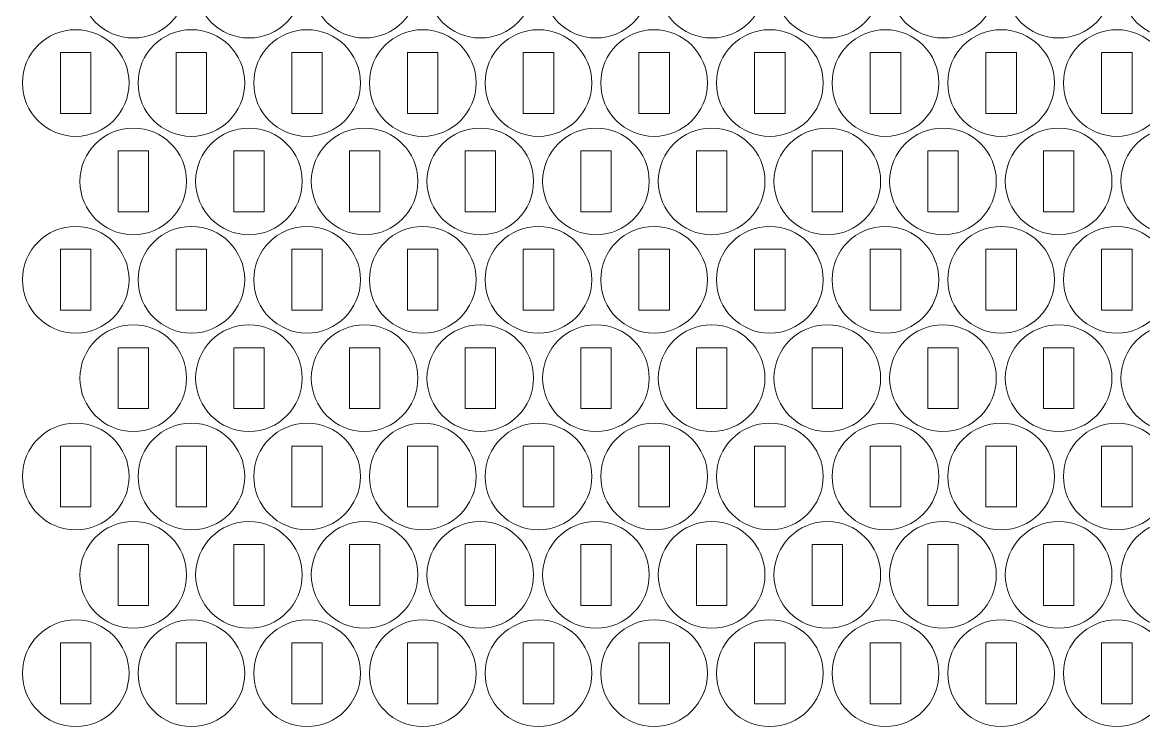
# Model space of a CAD drawing. Header units: millimetres. Extents: x -491 to 491, y -426 to 426.
# Drawn here: x -169.3 to -59, y -426 to -356.7 of the extents above; entities that cross this region are included whole.
import ezdxf

# ---------------------------------------------------------------- set-up
doc = ezdxf.new("R2010")
doc.units = ezdxf.units.MM
doc.header["$MEASUREMENT"] = 0
doc.layers.add('Camada 1', color=7, linetype='Continuous')

msp = doc.modelspace()

# ---------------------------------------------------------------- linework, layer by layer
at = {"layer": 'Camada 1', "lineweight": 20}
for points in [[(-158.4191, -358.2151), (-155.5196, -358.2151), (-153.1691, -355.8646), (-153.1691, -352.9651), (-153.1691, -352.9651), (-153.1691, -350.0656), (-155.5196, -347.7151), (-158.4191, -347.7151), (-158.4191, -347.7151), (-161.3186, -347.7151), (-163.6691, -350.0656), (-163.6691, -352.9651), (-163.6691, -352.9651), (-163.6691, -355.8646), (-161.3186, -358.2151), (-158.4191, -358.2151)], [(-147.0309, -358.2151), (-144.1314, -358.2151), (-141.7809, -355.8646), (-141.7809, -352.9651), (-141.7809, -352.9651), (-141.7809, -350.0656), (-144.1314, -347.7151), (-147.0309, -347.7151), (-147.0309, -347.7151), (-149.9304, -347.7151), (-152.2809, -350.0656), (-152.2809, -352.9651), (-152.2809, -352.9651), (-152.2809, -355.8646), (-149.9304, -358.2151), (-147.0309, -358.2151)], [(-135.6427, -358.2151), (-132.7432, -358.2151), (-130.3927, -355.8646), (-130.3927, -352.9651), (-130.3927, -352.9651), (-130.3927, -350.0656), (-132.7432, -347.7151), (-135.6427, -347.7151), (-135.6427, -347.7151), (-138.5422, -347.7151), (-140.8927, -350.0656), (-140.8927, -352.9651), (-140.8927, -352.9651), (-140.8927, -355.8646), (-138.5422, -358.2151), (-135.6427, -358.2151)], [(-124.2545, -358.2151), (-121.355, -358.2151), (-119.0045, -355.8646), (-119.0045, -352.9651), (-119.0045, -352.9651), (-119.0045, -350.0656), (-121.355, -347.7151), (-124.2545, -347.7151), (-124.2545, -347.7151), (-127.154, -347.7151), (-129.5045, -350.0656), (-129.5045, -352.9651), (-129.5045, -352.9651), (-129.5045, -355.8646), (-127.154, -358.2151), (-124.2545, -358.2151)], [(-112.8663, -358.2151), (-109.9668, -358.2151), (-107.6163, -355.8646), (-107.6163, -352.9651), (-107.6163, -352.9651), (-107.6163, -350.0656), (-109.9668, -347.7151), (-112.8663, -347.7151), (-112.8663, -347.7151), (-115.7658, -347.7151), (-118.1163, -350.0656), (-118.1163, -352.9651), (-118.1163, -352.9651), (-118.1163, -355.8646), (-115.7658, -358.2151), (-112.8663, -358.2151)], [(-101.4781, -358.2151), (-98.5786, -358.2151), (-96.2281, -355.8646), (-96.2281, -352.9651), (-96.2281, -352.9651), (-96.2281, -350.0656), (-98.5786, -347.7151), (-101.4781, -347.7151), (-101.4781, -347.7151), (-104.3776, -347.7151), (-106.7281, -350.0656), (-106.7281, -352.9651), (-106.7281, -352.9651), (-106.7281, -355.8646), (-104.3776, -358.2151), (-101.4781, -358.2151)], [(-90.0899, -358.2151), (-87.1904, -358.2151), (-84.8399, -355.8646), (-84.8399, -352.9651), (-84.8399, -352.9651), (-84.8399, -350.0656), (-87.1904, -347.7151), (-90.0899, -347.7151), (-90.0899, -347.7151), (-92.9894, -347.7151), (-95.3399, -350.0656), (-95.3399, -352.9651), (-95.3399, -352.9651), (-95.3399, -355.8646), (-92.9894, -358.2151), (-90.0899, -358.2151)], [(-78.7017, -358.2151), (-75.8022, -358.2151), (-73.4517, -355.8646), (-73.4517, -352.9651), (-73.4517, -352.9651), (-73.4517, -350.0656), (-75.8022, -347.7151), (-78.7017, -347.7151), (-78.7017, -347.7151), (-81.6012, -347.7151), (-83.9517, -350.0656), (-83.9517, -352.9651), (-83.9517, -352.9651), (-83.9517, -355.8646), (-81.6012, -358.2151), (-78.7017, -358.2151)], [(-67.3135, -358.2151), (-64.414, -358.2151), (-62.0635, -355.8646), (-62.0635, -352.9651), (-62.0635, -352.9651), (-62.0635, -350.0656), (-64.414, -347.7151), (-67.3135, -347.7151), (-67.3135, -347.7151), (-70.213, -347.7151), (-72.5635, -350.0656), (-72.5635, -352.9651), (-72.5635, -352.9651), (-72.5635, -355.8646), (-70.213, -358.2151), (-67.3135, -358.2151)], [(-55.9253, -358.2151), (-53.0258, -358.2151), (-50.6753, -355.8646), (-50.6753, -352.9651), (-50.6753, -352.9651), (-50.6753, -350.0656), (-53.0258, -347.7151), (-55.9253, -347.7151), (-55.9253, -347.7151), (-58.8248, -347.7151), (-61.1753, -350.0656), (-61.1753, -352.9651), (-61.1753, -352.9651), (-61.1753, -355.8646), (-58.8248, -358.2151), (-55.9253, -358.2151)], [(-164.0812, -367.8988), (-161.1817, -367.8988), (-158.8312, -365.5483), (-158.8312, -362.6488), (-158.8312, -362.6488), (-158.8312, -359.7493), (-161.1817, -357.3988), (-164.0812, -357.3988), (-164.0812, -357.3988), (-166.9807, -357.3988), (-169.3312, -359.7493), (-169.3312, -362.6488), (-169.3312, -362.6488), (-169.3312, -365.5483), (-166.9807, -367.8988), (-164.0812, -367.8988)], [(-152.693, -367.8988), (-149.7935, -367.8988), (-147.443, -365.5483), (-147.443, -362.6488), (-147.443, -362.6488), (-147.443, -359.7493), (-149.7935, -357.3988), (-152.693, -357.3988), (-152.693, -357.3988), (-155.5925, -357.3988), (-157.943, -359.7493), (-157.943, -362.6488), (-157.943, -362.6488), (-157.943, -365.5483), (-155.5925, -367.8988), (-152.693, -367.8988)], [(-141.3048, -367.8988), (-138.4053, -367.8988), (-136.0548, -365.5483), (-136.0548, -362.6488), (-136.0548, -362.6488), (-136.0548, -359.7493), (-138.4053, -357.3988), (-141.3048, -357.3988), (-141.3048, -357.3988), (-144.2043, -357.3988), (-146.5548, -359.7493), (-146.5548, -362.6488), (-146.5548, -362.6488), (-146.5548, -365.5483), (-144.2043, -367.8988), (-141.3048, -367.8988)], [(-129.9166, -367.8988), (-127.0171, -367.8988), (-124.6666, -365.5483), (-124.6666, -362.6488), (-124.6666, -362.6488), (-124.6666, -359.7493), (-127.0171, -357.3988), (-129.9166, -357.3988), (-129.9166, -357.3988), (-132.8161, -357.3988), (-135.1666, -359.7493), (-135.1666, -362.6488), (-135.1666, -362.6488), (-135.1666, -365.5483), (-132.8161, -367.8988), (-129.9166, -367.8988)], [(-118.5284, -367.8988), (-115.6289, -367.8988), (-113.2784, -365.5483), (-113.2784, -362.6488), (-113.2784, -362.6488), (-113.2784, -359.7493), (-115.6289, -357.3988), (-118.5284, -357.3988), (-118.5284, -357.3988), (-121.4279, -357.3988), (-123.7784, -359.7493), (-123.7784, -362.6488), (-123.7784, -362.6488), (-123.7784, -365.5483), (-121.4279, -367.8988), (-118.5284, -367.8988)], [(-107.1402, -367.8988), (-104.2407, -367.8988), (-101.8902, -365.5483), (-101.8902, -362.6488), (-101.8902, -362.6488), (-101.8902, -359.7493), (-104.2407, -357.3988), (-107.1402, -357.3988), (-107.1402, -357.3988), (-110.0397, -357.3988), (-112.3902, -359.7493), (-112.3902, -362.6488), (-112.3902, -362.6488), (-112.3902, -365.5483), (-110.0397, -367.8988), (-107.1402, -367.8988)], [(-95.752, -367.8988), (-92.8525, -367.8988), (-90.502, -365.5483), (-90.502, -362.6488), (-90.502, -362.6488), (-90.502, -359.7493), (-92.8525, -357.3988), (-95.752, -357.3988), (-95.752, -357.3988), (-98.6515, -357.3988), (-101.002, -359.7493), (-101.002, -362.6488), (-101.002, -362.6488), (-101.002, -365.5483), (-98.6515, -367.8988), (-95.752, -367.8988)], [(-84.3638, -367.8988), (-81.4643, -367.8988), (-79.1138, -365.5483), (-79.1138, -362.6488), (-79.1138, -362.6488), (-79.1138, -359.7493), (-81.4643, -357.3988), (-84.3638, -357.3988), (-84.3638, -357.3988), (-87.2633, -357.3988), (-89.6138, -359.7493), (-89.6138, -362.6488), (-89.6138, -362.6488), (-89.6138, -365.5483), (-87.2633, -367.8988), (-84.3638, -367.8988)], [(-72.9756, -367.8988), (-70.0761, -367.8988), (-67.7256, -365.5483), (-67.7256, -362.6488), (-67.7256, -362.6488), (-67.7256, -359.7493), (-70.0761, -357.3988), (-72.9756, -357.3988), (-72.9756, -357.3988), (-75.8751, -357.3988), (-78.2256, -359.7493), (-78.2256, -362.6488), (-78.2256, -362.6488), (-78.2256, -365.5483), (-75.8751, -367.8988), (-72.9756, -367.8988)], [(-61.5874, -367.8988), (-58.6879, -367.8988), (-56.3374, -365.5483), (-56.3374, -362.6488), (-56.3374, -362.6488), (-56.3374, -359.7493), (-58.6879, -357.3988), (-61.5874, -357.3988), (-61.5874, -357.3988), (-64.4869, -357.3988), (-66.8374, -359.7493), (-66.8374, -362.6488), (-66.8374, -362.6488), (-66.8374, -365.5483), (-64.4869, -367.8988), (-61.5874, -367.8988)], [(-165.5812, -365.6488), (-165.5812, -365.6488), (-162.5812, -365.6488), (-162.5812, -365.6488), (-162.5812, -365.6488), (-162.5812, -365.6488), (-162.5812, -359.6488), (-162.5812, -359.6488), (-162.5812, -359.6488), (-162.5812, -359.6488), (-165.5812, -359.6488), (-165.5812, -359.6488), (-165.5812, -359.6488), (-165.5812, -359.6488), (-165.5812, -365.6488), (-165.5812, -365.6488)], [(-154.193, -365.6488), (-154.193, -365.6488), (-151.193, -365.6488), (-151.193, -365.6488), (-151.193, -365.6488), (-151.193, -365.6488), (-151.193, -359.6488), (-151.193, -359.6488), (-151.193, -359.6488), (-151.193, -359.6488), (-154.193, -359.6488), (-154.193, -359.6488), (-154.193, -359.6488), (-154.193, -359.6488), (-154.193, -365.6488), (-154.193, -365.6488)], [(-142.8048, -365.6488), (-142.8048, -365.6488), (-139.8048, -365.6488), (-139.8048, -365.6488), (-139.8048, -365.6488), (-139.8048, -365.6488), (-139.8048, -359.6488), (-139.8048, -359.6488), (-139.8048, -359.6488), (-139.8048, -359.6488), (-142.8048, -359.6488), (-142.8048, -359.6488), (-142.8048, -359.6488), (-142.8048, -359.6488), (-142.8048, -365.6488), (-142.8048, -365.6488)], [(-131.4166, -365.6488), (-131.4166, -365.6488), (-128.4166, -365.6488), (-128.4166, -365.6488), (-128.4166, -365.6488), (-128.4166, -365.6488), (-128.4166, -359.6488), (-128.4166, -359.6488), (-128.4166, -359.6488), (-128.4166, -359.6488), (-131.4166, -359.6488), (-131.4166, -359.6488), (-131.4166, -359.6488), (-131.4166, -359.6488), (-131.4166, -365.6488), (-131.4166, -365.6488)], [(-120.0284, -365.6488), (-120.0284, -365.6488), (-117.0284, -365.6488), (-117.0284, -365.6488), (-117.0284, -365.6488), (-117.0284, -365.6488), (-117.0284, -359.6488), (-117.0284, -359.6488), (-117.0284, -359.6488), (-117.0284, -359.6488), (-120.0284, -359.6488), (-120.0284, -359.6488), (-120.0284, -359.6488), (-120.0284, -359.6488), (-120.0284, -365.6488), (-120.0284, -365.6488)], [(-108.6402, -365.6488), (-108.6402, -365.6488), (-105.6402, -365.6488), (-105.6402, -365.6488), (-105.6402, -365.6488), (-105.6402, -365.6488), (-105.6402, -359.6488), (-105.6402, -359.6488), (-105.6402, -359.6488), (-105.6402, -359.6488), (-108.6402, -359.6488), (-108.6402, -359.6488), (-108.6402, -359.6488), (-108.6402, -359.6488), (-108.6402, -365.6488), (-108.6402, -365.6488)], [(-97.252, -365.6488), (-97.252, -365.6488), (-94.252, -365.6488), (-94.252, -365.6488), (-94.252, -365.6488), (-94.252, -365.6488), (-94.252, -359.6488), (-94.252, -359.6488), (-94.252, -359.6488), (-94.252, -359.6488), (-97.252, -359.6488), (-97.252, -359.6488), (-97.252, -359.6488), (-97.252, -359.6488), (-97.252, -365.6488), (-97.252, -365.6488)], [(-85.8638, -365.6488), (-85.8638, -365.6488), (-82.8638, -365.6488), (-82.8638, -365.6488), (-82.8638, -365.6488), (-82.8638, -365.6488), (-82.8638, -359.6488), (-82.8638, -359.6488), (-82.8638, -359.6488), (-82.8638, -359.6488), (-85.8638, -359.6488), (-85.8638, -359.6488), (-85.8638, -359.6488), (-85.8638, -359.6488), (-85.8638, -365.6488), (-85.8638, -365.6488)], [(-74.4756, -365.6488), (-74.4756, -365.6488), (-71.4756, -365.6488), (-71.4756, -365.6488), (-71.4756, -365.6488), (-71.4756, -365.6488), (-71.4756, -359.6488), (-71.4756, -359.6488), (-71.4756, -359.6488), (-71.4756, -359.6488), (-74.4756, -359.6488), (-74.4756, -359.6488), (-74.4756, -359.6488), (-74.4756, -359.6488), (-74.4756, -365.6488), (-74.4756, -365.6488)], [(-63.0874, -365.6488), (-63.0874, -365.6488), (-60.0874, -365.6488), (-60.0874, -365.6488), (-60.0874, -365.6488), (-60.0874, -365.6488), (-60.0874, -359.6488), (-60.0874, -359.6488), (-60.0874, -359.6488), (-60.0874, -359.6488), (-63.0874, -359.6488), (-63.0874, -359.6488), (-63.0874, -359.6488), (-63.0874, -359.6488), (-63.0874, -365.6488), (-63.0874, -365.6488)], [(-158.4191, -377.5826), (-155.5196, -377.5826), (-153.1691, -375.2321), (-153.1691, -372.3326), (-153.1691, -372.3326), (-153.1691, -369.4331), (-155.5196, -367.0826), (-158.4191, -367.0826), (-158.4191, -367.0826), (-161.3186, -367.0826), (-163.6691, -369.4331), (-163.6691, -372.3326), (-163.6691, -372.3326), (-163.6691, -375.2321), (-161.3186, -377.5826), (-158.4191, -377.5826)], [(-147.0309, -377.5826), (-144.1314, -377.5826), (-141.7809, -375.2321), (-141.7809, -372.3326), (-141.7809, -372.3326), (-141.7809, -369.4331), (-144.1314, -367.0826), (-147.0309, -367.0826), (-147.0309, -367.0826), (-149.9304, -367.0826), (-152.2809, -369.4331), (-152.2809, -372.3326), (-152.2809, -372.3326), (-152.2809, -375.2321), (-149.9304, -377.5826), (-147.0309, -377.5826)], [(-135.6427, -377.5826), (-132.7432, -377.5826), (-130.3927, -375.2321), (-130.3927, -372.3326), (-130.3927, -372.3326), (-130.3927, -369.4331), (-132.7432, -367.0826), (-135.6427, -367.0826), (-135.6427, -367.0826), (-138.5422, -367.0826), (-140.8927, -369.4331), (-140.8927, -372.3326), (-140.8927, -372.3326), (-140.8927, -375.2321), (-138.5422, -377.5826), (-135.6427, -377.5826)], [(-124.2545, -377.5826), (-121.355, -377.5826), (-119.0045, -375.2321), (-119.0045, -372.3326), (-119.0045, -372.3326), (-119.0045, -369.4331), (-121.355, -367.0826), (-124.2545, -367.0826), (-124.2545, -367.0826), (-127.154, -367.0826), (-129.5045, -369.4331), (-129.5045, -372.3326), (-129.5045, -372.3326), (-129.5045, -375.2321), (-127.154, -377.5826), (-124.2545, -377.5826)], [(-112.8663, -377.5826), (-109.9668, -377.5826), (-107.6163, -375.2321), (-107.6163, -372.3326), (-107.6163, -372.3326), (-107.6163, -369.4331), (-109.9668, -367.0826), (-112.8663, -367.0826), (-112.8663, -367.0826), (-115.7658, -367.0826), (-118.1163, -369.4331), (-118.1163, -372.3326), (-118.1163, -372.3326), (-118.1163, -375.2321), (-115.7658, -377.5826), (-112.8663, -377.5826)], [(-101.4781, -377.5826), (-98.5786, -377.5826), (-96.2281, -375.2321), (-96.2281, -372.3326), (-96.2281, -372.3326), (-96.2281, -369.4331), (-98.5786, -367.0826), (-101.4781, -367.0826), (-101.4781, -367.0826), (-104.3776, -367.0826), (-106.7281, -369.4331), (-106.7281, -372.3326), (-106.7281, -372.3326), (-106.7281, -375.2321), (-104.3776, -377.5826), (-101.4781, -377.5826)], [(-90.0899, -377.5826), (-87.1904, -377.5826), (-84.8399, -375.2321), (-84.8399, -372.3326), (-84.8399, -372.3326), (-84.8399, -369.4331), (-87.1904, -367.0826), (-90.0899, -367.0826), (-90.0899, -367.0826), (-92.9894, -367.0826), (-95.3399, -369.4331), (-95.3399, -372.3326), (-95.3399, -372.3326), (-95.3399, -375.2321), (-92.9894, -377.5826), (-90.0899, -377.5826)], [(-78.7017, -377.5826), (-75.8022, -377.5826), (-73.4517, -375.2321), (-73.4517, -372.3326), (-73.4517, -372.3326), (-73.4517, -369.4331), (-75.8022, -367.0826), (-78.7017, -367.0826), (-78.7017, -367.0826), (-81.6012, -367.0826), (-83.9517, -369.4331), (-83.9517, -372.3326), (-83.9517, -372.3326), (-83.9517, -375.2321), (-81.6012, -377.5826), (-78.7017, -377.5826)], [(-67.3135, -377.5826), (-64.414, -377.5826), (-62.0635, -375.2321), (-62.0635, -372.3326), (-62.0635, -372.3326), (-62.0635, -369.4331), (-64.414, -367.0826), (-67.3135, -367.0826), (-67.3135, -367.0826), (-70.213, -367.0826), (-72.5635, -369.4331), (-72.5635, -372.3326), (-72.5635, -372.3326), (-72.5635, -375.2321), (-70.213, -377.5826), (-67.3135, -377.5826)], [(-55.9253, -377.5826), (-53.0258, -377.5826), (-50.6753, -375.2321), (-50.6753, -372.3326), (-50.6753, -372.3326), (-50.6753, -369.4331), (-53.0258, -367.0826), (-55.9253, -367.0826), (-55.9253, -367.0826), (-58.8248, -367.0826), (-61.1753, -369.4331), (-61.1753, -372.3326), (-61.1753, -372.3326), (-61.1753, -375.2321), (-58.8248, -377.5826), (-55.9253, -377.5826)], [(-159.9191, -375.3326), (-159.9191, -375.3326), (-156.9191, -375.3326), (-156.9191, -375.3326), (-156.9191, -375.3326), (-156.9191, -375.3326), (-156.9191, -369.3326), (-156.9191, -369.3326), (-156.9191, -369.3326), (-156.9191, -369.3326), (-159.9191, -369.3326), (-159.9191, -369.3326), (-159.9191, -369.3326), (-159.9191, -369.3326), (-159.9191, -375.3326), (-159.9191, -375.3326)], [(-148.5309, -375.3326), (-148.5309, -375.3326), (-145.5309, -375.3326), (-145.5309, -375.3326), (-145.5309, -375.3326), (-145.5309, -375.3326), (-145.5309, -369.3326), (-145.5309, -369.3326), (-145.5309, -369.3326), (-145.5309, -369.3326), (-148.5309, -369.3326), (-148.5309, -369.3326), (-148.5309, -369.3326), (-148.5309, -369.3326), (-148.5309, -375.3326), (-148.5309, -375.3326)], [(-137.1427, -375.3326), (-137.1427, -375.3326), (-134.1427, -375.3326), (-134.1427, -375.3326), (-134.1427, -375.3326), (-134.1427, -375.3326), (-134.1427, -369.3326), (-134.1427, -369.3326), (-134.1427, -369.3326), (-134.1427, -369.3326), (-137.1427, -369.3326), (-137.1427, -369.3326), (-137.1427, -369.3326), (-137.1427, -369.3326), (-137.1427, -375.3326), (-137.1427, -375.3326)], [(-125.7545, -375.3326), (-125.7545, -375.3326), (-122.7545, -375.3326), (-122.7545, -375.3326), (-122.7545, -375.3326), (-122.7545, -375.3326), (-122.7545, -369.3326), (-122.7545, -369.3326), (-122.7545, -369.3326), (-122.7545, -369.3326), (-125.7545, -369.3326), (-125.7545, -369.3326), (-125.7545, -369.3326), (-125.7545, -369.3326), (-125.7545, -375.3326), (-125.7545, -375.3326)], [(-114.3663, -375.3326), (-114.3663, -375.3326), (-111.3663, -375.3326), (-111.3663, -375.3326), (-111.3663, -375.3326), (-111.3663, -375.3326), (-111.3663, -369.3326), (-111.3663, -369.3326), (-111.3663, -369.3326), (-111.3663, -369.3326), (-114.3663, -369.3326), (-114.3663, -369.3326), (-114.3663, -369.3326), (-114.3663, -369.3326), (-114.3663, -375.3326), (-114.3663, -375.3326)], [(-102.9781, -375.3326), (-102.9781, -375.3326), (-99.9781, -375.3326), (-99.9781, -375.3326), (-99.9781, -375.3326), (-99.9781, -375.3326), (-99.9781, -369.3326), (-99.9781, -369.3326), (-99.9781, -369.3326), (-99.9781, -369.3326), (-102.9781, -369.3326), (-102.9781, -369.3326), (-102.9781, -369.3326), (-102.9781, -369.3326), (-102.9781, -375.3326), (-102.9781, -375.3326)], [(-91.5899, -375.3326), (-91.5899, -375.3326), (-88.5899, -375.3326), (-88.5899, -375.3326), (-88.5899, -375.3326), (-88.5899, -375.3326), (-88.5899, -369.3326), (-88.5899, -369.3326), (-88.5899, -369.3326), (-88.5899, -369.3326), (-91.5899, -369.3326), (-91.5899, -369.3326), (-91.5899, -369.3326), (-91.5899, -369.3326), (-91.5899, -375.3326), (-91.5899, -375.3326)], [(-80.2017, -375.3326), (-80.2017, -375.3326), (-77.2017, -375.3326), (-77.2017, -375.3326), (-77.2017, -375.3326), (-77.2017, -375.3326), (-77.2017, -369.3326), (-77.2017, -369.3326), (-77.2017, -369.3326), (-77.2017, -369.3326), (-80.2017, -369.3326), (-80.2017, -369.3326), (-80.2017, -369.3326), (-80.2017, -369.3326), (-80.2017, -375.3326), (-80.2017, -375.3326)], [(-68.8135, -375.3326), (-68.8135, -375.3326), (-65.8135, -375.3326), (-65.8135, -375.3326), (-65.8135, -375.3326), (-65.8135, -375.3326), (-65.8135, -369.3326), (-65.8135, -369.3326), (-65.8135, -369.3326), (-65.8135, -369.3326), (-68.8135, -369.3326), (-68.8135, -369.3326), (-68.8135, -369.3326), (-68.8135, -369.3326), (-68.8135, -375.3326), (-68.8135, -375.3326)], [(-164.0812, -387.2663), (-161.1817, -387.2663), (-158.8312, -384.9158), (-158.8312, -382.0163), (-158.8312, -382.0163), (-158.8312, -379.1168), (-161.1817, -376.7663), (-164.0812, -376.7663), (-164.0812, -376.7663), (-166.9807, -376.7663), (-169.3312, -379.1168), (-169.3312, -382.0163), (-169.3312, -382.0163), (-169.3312, -384.9158), (-166.9807, -387.2663), (-164.0812, -387.2663)], [(-152.693, -387.2663), (-149.7935, -387.2663), (-147.443, -384.9158), (-147.443, -382.0163), (-147.443, -382.0163), (-147.443, -379.1168), (-149.7935, -376.7663), (-152.693, -376.7663), (-152.693, -376.7663), (-155.5925, -376.7663), (-157.943, -379.1168), (-157.943, -382.0163), (-157.943, -382.0163), (-157.943, -384.9158), (-155.5925, -387.2663), (-152.693, -387.2663)], [(-141.3048, -387.2663), (-138.4053, -387.2663), (-136.0548, -384.9158), (-136.0548, -382.0163), (-136.0548, -382.0163), (-136.0548, -379.1168), (-138.4053, -376.7663), (-141.3048, -376.7663), (-141.3048, -376.7663), (-144.2043, -376.7663), (-146.5548, -379.1168), (-146.5548, -382.0163), (-146.5548, -382.0163), (-146.5548, -384.9158), (-144.2043, -387.2663), (-141.3048, -387.2663)], [(-129.9166, -387.2663), (-127.0171, -387.2663), (-124.6666, -384.9158), (-124.6666, -382.0163), (-124.6666, -382.0163), (-124.6666, -379.1168), (-127.0171, -376.7663), (-129.9166, -376.7663), (-129.9166, -376.7663), (-132.8161, -376.7663), (-135.1666, -379.1168), (-135.1666, -382.0163), (-135.1666, -382.0163), (-135.1666, -384.9158), (-132.8161, -387.2663), (-129.9166, -387.2663)], [(-118.5284, -387.2663), (-115.6289, -387.2663), (-113.2784, -384.9158), (-113.2784, -382.0163), (-113.2784, -382.0163), (-113.2784, -379.1168), (-115.6289, -376.7663), (-118.5284, -376.7663), (-118.5284, -376.7663), (-121.4279, -376.7663), (-123.7784, -379.1168), (-123.7784, -382.0163), (-123.7784, -382.0163), (-123.7784, -384.9158), (-121.4279, -387.2663), (-118.5284, -387.2663)], [(-107.1402, -387.2663), (-104.2407, -387.2663), (-101.8902, -384.9158), (-101.8902, -382.0163), (-101.8902, -382.0163), (-101.8902, -379.1168), (-104.2407, -376.7663), (-107.1402, -376.7663), (-107.1402, -376.7663), (-110.0397, -376.7663), (-112.3902, -379.1168), (-112.3902, -382.0163), (-112.3902, -382.0163), (-112.3902, -384.9158), (-110.0397, -387.2663), (-107.1402, -387.2663)], [(-95.752, -387.2663), (-92.8525, -387.2663), (-90.502, -384.9158), (-90.502, -382.0163), (-90.502, -382.0163), (-90.502, -379.1168), (-92.8525, -376.7663), (-95.752, -376.7663), (-95.752, -376.7663), (-98.6515, -376.7663), (-101.002, -379.1168), (-101.002, -382.0163), (-101.002, -382.0163), (-101.002, -384.9158), (-98.6515, -387.2663), (-95.752, -387.2663)], [(-84.3638, -387.2663), (-81.4643, -387.2663), (-79.1138, -384.9158), (-79.1138, -382.0163), (-79.1138, -382.0163), (-79.1138, -379.1168), (-81.4643, -376.7663), (-84.3638, -376.7663), (-84.3638, -376.7663), (-87.2633, -376.7663), (-89.6138, -379.1168), (-89.6138, -382.0163), (-89.6138, -382.0163), (-89.6138, -384.9158), (-87.2633, -387.2663), (-84.3638, -387.2663)], [(-72.9756, -387.2663), (-70.0761, -387.2663), (-67.7256, -384.9158), (-67.7256, -382.0163), (-67.7256, -382.0163), (-67.7256, -379.1168), (-70.0761, -376.7663), (-72.9756, -376.7663), (-72.9756, -376.7663), (-75.8751, -376.7663), (-78.2256, -379.1168), (-78.2256, -382.0163), (-78.2256, -382.0163), (-78.2256, -384.9158), (-75.8751, -387.2663), (-72.9756, -387.2663)], [(-61.5874, -387.2663), (-58.6879, -387.2663), (-56.3374, -384.9158), (-56.3374, -382.0163), (-56.3374, -382.0163), (-56.3374, -379.1168), (-58.6879, -376.7663), (-61.5874, -376.7663), (-61.5874, -376.7663), (-64.4869, -376.7663), (-66.8374, -379.1168), (-66.8374, -382.0163), (-66.8374, -382.0163), (-66.8374, -384.9158), (-64.4869, -387.2663), (-61.5874, -387.2663)], [(-165.5812, -385.0163), (-165.5812, -385.0163), (-162.5812, -385.0163), (-162.5812, -385.0163), (-162.5812, -385.0163), (-162.5812, -385.0163), (-162.5812, -379.0163), (-162.5812, -379.0163), (-162.5812, -379.0163), (-162.5812, -379.0163), (-165.5812, -379.0163), (-165.5812, -379.0163), (-165.5812, -379.0163), (-165.5812, -379.0163), (-165.5812, -385.0163), (-165.5812, -385.0163)], [(-154.193, -385.0163), (-154.193, -385.0163), (-151.193, -385.0163), (-151.193, -385.0163), (-151.193, -385.0163), (-151.193, -385.0163), (-151.193, -379.0163), (-151.193, -379.0163), (-151.193, -379.0163), (-151.193, -379.0163), (-154.193, -379.0163), (-154.193, -379.0163), (-154.193, -379.0163), (-154.193, -379.0163), (-154.193, -385.0163), (-154.193, -385.0163)], [(-142.8048, -385.0163), (-142.8048, -385.0163), (-139.8048, -385.0163), (-139.8048, -385.0163), (-139.8048, -385.0163), (-139.8048, -385.0163), (-139.8048, -379.0163), (-139.8048, -379.0163), (-139.8048, -379.0163), (-139.8048, -379.0163), (-142.8048, -379.0163), (-142.8048, -379.0163), (-142.8048, -379.0163), (-142.8048, -379.0163), (-142.8048, -385.0163), (-142.8048, -385.0163)], [(-131.4166, -385.0163), (-131.4166, -385.0163), (-128.4166, -385.0163), (-128.4166, -385.0163), (-128.4166, -385.0163), (-128.4166, -385.0163), (-128.4166, -379.0163), (-128.4166, -379.0163), (-128.4166, -379.0163), (-128.4166, -379.0163), (-131.4166, -379.0163), (-131.4166, -379.0163), (-131.4166, -379.0163), (-131.4166, -379.0163), (-131.4166, -385.0163), (-131.4166, -385.0163)], [(-120.0284, -385.0163), (-120.0284, -385.0163), (-117.0284, -385.0163), (-117.0284, -385.0163), (-117.0284, -385.0163), (-117.0284, -385.0163), (-117.0284, -379.0163), (-117.0284, -379.0163), (-117.0284, -379.0163), (-117.0284, -379.0163), (-120.0284, -379.0163), (-120.0284, -379.0163), (-120.0284, -379.0163), (-120.0284, -379.0163), (-120.0284, -385.0163), (-120.0284, -385.0163)], [(-108.6402, -385.0163), (-108.6402, -385.0163), (-105.6402, -385.0163), (-105.6402, -385.0163), (-105.6402, -385.0163), (-105.6402, -385.0163), (-105.6402, -379.0163), (-105.6402, -379.0163), (-105.6402, -379.0163), (-105.6402, -379.0163), (-108.6402, -379.0163), (-108.6402, -379.0163), (-108.6402, -379.0163), (-108.6402, -379.0163), (-108.6402, -385.0163), (-108.6402, -385.0163)], [(-97.252, -385.0163), (-97.252, -385.0163), (-94.252, -385.0163), (-94.252, -385.0163), (-94.252, -385.0163), (-94.252, -385.0163), (-94.252, -379.0163), (-94.252, -379.0163), (-94.252, -379.0163), (-94.252, -379.0163), (-97.252, -379.0163), (-97.252, -379.0163), (-97.252, -379.0163), (-97.252, -379.0163), (-97.252, -385.0163), (-97.252, -385.0163)], [(-85.8638, -385.0163), (-85.8638, -385.0163), (-82.8638, -385.0163), (-82.8638, -385.0163), (-82.8638, -385.0163), (-82.8638, -385.0163), (-82.8638, -379.0163), (-82.8638, -379.0163), (-82.8638, -379.0163), (-82.8638, -379.0163), (-85.8638, -379.0163), (-85.8638, -379.0163), (-85.8638, -379.0163), (-85.8638, -379.0163), (-85.8638, -385.0163), (-85.8638, -385.0163)], [(-74.4756, -385.0163), (-74.4756, -385.0163), (-71.4756, -385.0163), (-71.4756, -385.0163), (-71.4756, -385.0163), (-71.4756, -385.0163), (-71.4756, -379.0163), (-71.4756, -379.0163), (-71.4756, -379.0163), (-71.4756, -379.0163), (-74.4756, -379.0163), (-74.4756, -379.0163), (-74.4756, -379.0163), (-74.4756, -379.0163), (-74.4756, -385.0163), (-74.4756, -385.0163)], [(-63.0874, -385.0163), (-63.0874, -385.0163), (-60.0874, -385.0163), (-60.0874, -385.0163), (-60.0874, -385.0163), (-60.0874, -385.0163), (-60.0874, -379.0163), (-60.0874, -379.0163), (-60.0874, -379.0163), (-60.0874, -379.0163), (-63.0874, -379.0163), (-63.0874, -379.0163), (-63.0874, -379.0163), (-63.0874, -379.0163), (-63.0874, -385.0163), (-63.0874, -385.0163)], [(-158.4191, -396.9501), (-155.5196, -396.9501), (-153.1691, -394.5996), (-153.1691, -391.7001), (-153.1691, -391.7001), (-153.1691, -388.8006), (-155.5196, -386.4501), (-158.4191, -386.4501), (-158.4191, -386.4501), (-161.3186, -386.4501), (-163.6691, -388.8006), (-163.6691, -391.7001), (-163.6691, -391.7001), (-163.6691, -394.5996), (-161.3186, -396.9501), (-158.4191, -396.9501)], [(-147.0309, -396.9501), (-144.1314, -396.9501), (-141.7809, -394.5996), (-141.7809, -391.7001), (-141.7809, -391.7001), (-141.7809, -388.8006), (-144.1314, -386.4501), (-147.0309, -386.4501), (-147.0309, -386.4501), (-149.9304, -386.4501), (-152.2809, -388.8006), (-152.2809, -391.7001), (-152.2809, -391.7001), (-152.2809, -394.5996), (-149.9304, -396.9501), (-147.0309, -396.9501)], [(-135.6427, -396.9501), (-132.7432, -396.9501), (-130.3927, -394.5996), (-130.3927, -391.7001), (-130.3927, -391.7001), (-130.3927, -388.8006), (-132.7432, -386.4501), (-135.6427, -386.4501), (-135.6427, -386.4501), (-138.5422, -386.4501), (-140.8927, -388.8006), (-140.8927, -391.7001), (-140.8927, -391.7001), (-140.8927, -394.5996), (-138.5422, -396.9501), (-135.6427, -396.9501)], [(-124.2545, -396.9501), (-121.355, -396.9501), (-119.0045, -394.5996), (-119.0045, -391.7001), (-119.0045, -391.7001), (-119.0045, -388.8006), (-121.355, -386.4501), (-124.2545, -386.4501), (-124.2545, -386.4501), (-127.154, -386.4501), (-129.5045, -388.8006), (-129.5045, -391.7001), (-129.5045, -391.7001), (-129.5045, -394.5996), (-127.154, -396.9501), (-124.2545, -396.9501)], [(-112.8663, -396.9501), (-109.9668, -396.9501), (-107.6163, -394.5996), (-107.6163, -391.7001), (-107.6163, -391.7001), (-107.6163, -388.8006), (-109.9668, -386.4501), (-112.8663, -386.4501), (-112.8663, -386.4501), (-115.7658, -386.4501), (-118.1163, -388.8006), (-118.1163, -391.7001), (-118.1163, -391.7001), (-118.1163, -394.5996), (-115.7658, -396.9501), (-112.8663, -396.9501)], [(-101.4781, -396.9501), (-98.5786, -396.9501), (-96.2281, -394.5996), (-96.2281, -391.7001), (-96.2281, -391.7001), (-96.2281, -388.8006), (-98.5786, -386.4501), (-101.4781, -386.4501), (-101.4781, -386.4501), (-104.3776, -386.4501), (-106.7281, -388.8006), (-106.7281, -391.7001), (-106.7281, -391.7001), (-106.7281, -394.5996), (-104.3776, -396.9501), (-101.4781, -396.9501)], [(-90.0899, -396.9501), (-87.1904, -396.9501), (-84.8399, -394.5996), (-84.8399, -391.7001), (-84.8399, -391.7001), (-84.8399, -388.8006), (-87.1904, -386.4501), (-90.0899, -386.4501), (-90.0899, -386.4501), (-92.9894, -386.4501), (-95.3399, -388.8006), (-95.3399, -391.7001), (-95.3399, -391.7001), (-95.3399, -394.5996), (-92.9894, -396.9501), (-90.0899, -396.9501)], [(-78.7017, -396.9501), (-75.8022, -396.9501), (-73.4517, -394.5996), (-73.4517, -391.7001), (-73.4517, -391.7001), (-73.4517, -388.8006), (-75.8022, -386.4501), (-78.7017, -386.4501), (-78.7017, -386.4501), (-81.6012, -386.4501), (-83.9517, -388.8006), (-83.9517, -391.7001), (-83.9517, -391.7001), (-83.9517, -394.5996), (-81.6012, -396.9501), (-78.7017, -396.9501)], [(-67.3135, -396.9501), (-64.414, -396.9501), (-62.0635, -394.5996), (-62.0635, -391.7001), (-62.0635, -391.7001), (-62.0635, -388.8006), (-64.414, -386.4501), (-67.3135, -386.4501), (-67.3135, -386.4501), (-70.213, -386.4501), (-72.5635, -388.8006), (-72.5635, -391.7001), (-72.5635, -391.7001), (-72.5635, -394.5996), (-70.213, -396.9501), (-67.3135, -396.9501)], [(-55.9253, -396.9501), (-53.0258, -396.9501), (-50.6753, -394.5996), (-50.6753, -391.7001), (-50.6753, -391.7001), (-50.6753, -388.8006), (-53.0258, -386.4501), (-55.9253, -386.4501), (-55.9253, -386.4501), (-58.8248, -386.4501), (-61.1753, -388.8006), (-61.1753, -391.7001), (-61.1753, -391.7001), (-61.1753, -394.5996), (-58.8248, -396.9501), (-55.9253, -396.9501)], [(-159.9191, -394.7001), (-159.9191, -394.7001), (-156.9191, -394.7001), (-156.9191, -394.7001), (-156.9191, -394.7001), (-156.9191, -394.7001), (-156.9191, -388.7001), (-156.9191, -388.7001), (-156.9191, -388.7001), (-156.9191, -388.7001), (-159.9191, -388.7001), (-159.9191, -388.7001), (-159.9191, -388.7001), (-159.9191, -388.7001), (-159.9191, -394.7001), (-159.9191, -394.7001)], [(-148.5309, -394.7001), (-148.5309, -394.7001), (-145.5309, -394.7001), (-145.5309, -394.7001), (-145.5309, -394.7001), (-145.5309, -394.7001), (-145.5309, -388.7001), (-145.5309, -388.7001), (-145.5309, -388.7001), (-145.5309, -388.7001), (-148.5309, -388.7001), (-148.5309, -388.7001), (-148.5309, -388.7001), (-148.5309, -388.7001), (-148.5309, -394.7001), (-148.5309, -394.7001)], [(-137.1427, -394.7001), (-137.1427, -394.7001), (-134.1427, -394.7001), (-134.1427, -394.7001), (-134.1427, -394.7001), (-134.1427, -394.7001), (-134.1427, -388.7001), (-134.1427, -388.7001), (-134.1427, -388.7001), (-134.1427, -388.7001), (-137.1427, -388.7001), (-137.1427, -388.7001), (-137.1427, -388.7001), (-137.1427, -388.7001), (-137.1427, -394.7001), (-137.1427, -394.7001)], [(-125.7545, -394.7001), (-125.7545, -394.7001), (-122.7545, -394.7001), (-122.7545, -394.7001), (-122.7545, -394.7001), (-122.7545, -394.7001), (-122.7545, -388.7001), (-122.7545, -388.7001), (-122.7545, -388.7001), (-122.7545, -388.7001), (-125.7545, -388.7001), (-125.7545, -388.7001), (-125.7545, -388.7001), (-125.7545, -388.7001), (-125.7545, -394.7001), (-125.7545, -394.7001)], [(-114.3663, -394.7001), (-114.3663, -394.7001), (-111.3663, -394.7001), (-111.3663, -394.7001), (-111.3663, -394.7001), (-111.3663, -394.7001), (-111.3663, -388.7001), (-111.3663, -388.7001), (-111.3663, -388.7001), (-111.3663, -388.7001), (-114.3663, -388.7001), (-114.3663, -388.7001), (-114.3663, -388.7001), (-114.3663, -388.7001), (-114.3663, -394.7001), (-114.3663, -394.7001)], [(-102.9781, -394.7001), (-102.9781, -394.7001), (-99.9781, -394.7001), (-99.9781, -394.7001), (-99.9781, -394.7001), (-99.9781, -394.7001), (-99.9781, -388.7001), (-99.9781, -388.7001), (-99.9781, -388.7001), (-99.9781, -388.7001), (-102.9781, -388.7001), (-102.9781, -388.7001), (-102.9781, -388.7001), (-102.9781, -388.7001), (-102.9781, -394.7001), (-102.9781, -394.7001)], [(-91.5899, -394.7001), (-91.5899, -394.7001), (-88.5899, -394.7001), (-88.5899, -394.7001), (-88.5899, -394.7001), (-88.5899, -394.7001), (-88.5899, -388.7001), (-88.5899, -388.7001), (-88.5899, -388.7001), (-88.5899, -388.7001), (-91.5899, -388.7001), (-91.5899, -388.7001), (-91.5899, -388.7001), (-91.5899, -388.7001), (-91.5899, -394.7001), (-91.5899, -394.7001)], [(-80.2017, -394.7001), (-80.2017, -394.7001), (-77.2017, -394.7001), (-77.2017, -394.7001), (-77.2017, -394.7001), (-77.2017, -394.7001), (-77.2017, -388.7001), (-77.2017, -388.7001), (-77.2017, -388.7001), (-77.2017, -388.7001), (-80.2017, -388.7001), (-80.2017, -388.7001), (-80.2017, -388.7001), (-80.2017, -388.7001), (-80.2017, -394.7001), (-80.2017, -394.7001)], [(-68.8135, -394.7001), (-68.8135, -394.7001), (-65.8135, -394.7001), (-65.8135, -394.7001), (-65.8135, -394.7001), (-65.8135, -394.7001), (-65.8135, -388.7001), (-65.8135, -388.7001), (-65.8135, -388.7001), (-65.8135, -388.7001), (-68.8135, -388.7001), (-68.8135, -388.7001), (-68.8135, -388.7001), (-68.8135, -388.7001), (-68.8135, -394.7001), (-68.8135, -394.7001)], [(-164.0812, -406.6338), (-161.1817, -406.6338), (-158.8312, -404.2833), (-158.8312, -401.3838), (-158.8312, -401.3838), (-158.8312, -398.4843), (-161.1817, -396.1338), (-164.0812, -396.1338), (-164.0812, -396.1338), (-166.9807, -396.1338), (-169.3312, -398.4843), (-169.3312, -401.3838), (-169.3312, -401.3838), (-169.3312, -404.2833), (-166.9807, -406.6338), (-164.0812, -406.6338)], [(-152.693, -406.6338), (-149.7935, -406.6338), (-147.443, -404.2833), (-147.443, -401.3838), (-147.443, -401.3838), (-147.443, -398.4843), (-149.7935, -396.1338), (-152.693, -396.1338), (-152.693, -396.1338), (-155.5925, -396.1338), (-157.943, -398.4843), (-157.943, -401.3838), (-157.943, -401.3838), (-157.943, -404.2833), (-155.5925, -406.6338), (-152.693, -406.6338)], [(-141.3048, -406.6338), (-138.4053, -406.6338), (-136.0548, -404.2833), (-136.0548, -401.3838), (-136.0548, -401.3838), (-136.0548, -398.4843), (-138.4053, -396.1338), (-141.3048, -396.1338), (-141.3048, -396.1338), (-144.2043, -396.1338), (-146.5548, -398.4843), (-146.5548, -401.3838), (-146.5548, -401.3838), (-146.5548, -404.2833), (-144.2043, -406.6338), (-141.3048, -406.6338)], [(-129.9166, -406.6338), (-127.0171, -406.6338), (-124.6666, -404.2833), (-124.6666, -401.3838), (-124.6666, -401.3838), (-124.6666, -398.4843), (-127.0171, -396.1338), (-129.9166, -396.1338), (-129.9166, -396.1338), (-132.8161, -396.1338), (-135.1666, -398.4843), (-135.1666, -401.3838), (-135.1666, -401.3838), (-135.1666, -404.2833), (-132.8161, -406.6338), (-129.9166, -406.6338)], [(-118.5284, -406.6338), (-115.6289, -406.6338), (-113.2784, -404.2833), (-113.2784, -401.3838), (-113.2784, -401.3838), (-113.2784, -398.4843), (-115.6289, -396.1338), (-118.5284, -396.1338), (-118.5284, -396.1338), (-121.4279, -396.1338), (-123.7784, -398.4843), (-123.7784, -401.3838), (-123.7784, -401.3838), (-123.7784, -404.2833), (-121.4279, -406.6338), (-118.5284, -406.6338)], [(-107.1402, -406.6338), (-104.2407, -406.6338), (-101.8902, -404.2833), (-101.8902, -401.3838), (-101.8902, -401.3838), (-101.8902, -398.4843), (-104.2407, -396.1338), (-107.1402, -396.1338), (-107.1402, -396.1338), (-110.0397, -396.1338), (-112.3902, -398.4843), (-112.3902, -401.3838), (-112.3902, -401.3838), (-112.3902, -404.2833), (-110.0397, -406.6338), (-107.1402, -406.6338)], [(-95.752, -406.6338), (-92.8525, -406.6338), (-90.502, -404.2833), (-90.502, -401.3838), (-90.502, -401.3838), (-90.502, -398.4843), (-92.8525, -396.1338), (-95.752, -396.1338), (-95.752, -396.1338), (-98.6515, -396.1338), (-101.002, -398.4843), (-101.002, -401.3838), (-101.002, -401.3838), (-101.002, -404.2833), (-98.6515, -406.6338), (-95.752, -406.6338)], [(-84.3638, -406.6338), (-81.4643, -406.6338), (-79.1138, -404.2833), (-79.1138, -401.3838), (-79.1138, -401.3838), (-79.1138, -398.4843), (-81.4643, -396.1338), (-84.3638, -396.1338), (-84.3638, -396.1338), (-87.2633, -396.1338), (-89.6138, -398.4843), (-89.6138, -401.3838), (-89.6138, -401.3838), (-89.6138, -404.2833), (-87.2633, -406.6338), (-84.3638, -406.6338)], [(-72.9756, -406.6338), (-70.0761, -406.6338), (-67.7256, -404.2833), (-67.7256, -401.3838), (-67.7256, -401.3838), (-67.7256, -398.4843), (-70.0761, -396.1338), (-72.9756, -396.1338), (-72.9756, -396.1338), (-75.8751, -396.1338), (-78.2256, -398.4843), (-78.2256, -401.3838), (-78.2256, -401.3838), (-78.2256, -404.2833), (-75.8751, -406.6338), (-72.9756, -406.6338)], [(-61.5874, -406.6338), (-58.6879, -406.6338), (-56.3374, -404.2833), (-56.3374, -401.3838), (-56.3374, -401.3838), (-56.3374, -398.4843), (-58.6879, -396.1338), (-61.5874, -396.1338), (-61.5874, -396.1338), (-64.4869, -396.1338), (-66.8374, -398.4843), (-66.8374, -401.3838), (-66.8374, -401.3838), (-66.8374, -404.2833), (-64.4869, -406.6338), (-61.5874, -406.6338)], [(-165.5812, -404.3838), (-165.5812, -404.3838), (-162.5812, -404.3838), (-162.5812, -404.3838), (-162.5812, -404.3838), (-162.5812, -404.3838), (-162.5812, -398.3838), (-162.5812, -398.3838), (-162.5812, -398.3838), (-162.5812, -398.3838), (-165.5812, -398.3838), (-165.5812, -398.3838), (-165.5812, -398.3838), (-165.5812, -398.3838), (-165.5812, -404.3838), (-165.5812, -404.3838)], [(-154.193, -404.3838), (-154.193, -404.3838), (-151.193, -404.3838), (-151.193, -404.3838), (-151.193, -404.3838), (-151.193, -404.3838), (-151.193, -398.3838), (-151.193, -398.3838), (-151.193, -398.3838), (-151.193, -398.3838), (-154.193, -398.3838), (-154.193, -398.3838), (-154.193, -398.3838), (-154.193, -398.3838), (-154.193, -404.3838), (-154.193, -404.3838)], [(-142.8048, -404.3838), (-142.8048, -404.3838), (-139.8048, -404.3838), (-139.8048, -404.3838), (-139.8048, -404.3838), (-139.8048, -404.3838), (-139.8048, -398.3838), (-139.8048, -398.3838), (-139.8048, -398.3838), (-139.8048, -398.3838), (-142.8048, -398.3838), (-142.8048, -398.3838), (-142.8048, -398.3838), (-142.8048, -398.3838), (-142.8048, -404.3838), (-142.8048, -404.3838)], [(-131.4166, -404.3838), (-131.4166, -404.3838), (-128.4166, -404.3838), (-128.4166, -404.3838), (-128.4166, -404.3838), (-128.4166, -404.3838), (-128.4166, -398.3838), (-128.4166, -398.3838), (-128.4166, -398.3838), (-128.4166, -398.3838), (-131.4166, -398.3838), (-131.4166, -398.3838), (-131.4166, -398.3838), (-131.4166, -398.3838), (-131.4166, -404.3838), (-131.4166, -404.3838)], [(-120.0284, -404.3838), (-120.0284, -404.3838), (-117.0284, -404.3838), (-117.0284, -404.3838), (-117.0284, -404.3838), (-117.0284, -404.3838), (-117.0284, -398.3838), (-117.0284, -398.3838), (-117.0284, -398.3838), (-117.0284, -398.3838), (-120.0284, -398.3838), (-120.0284, -398.3838), (-120.0284, -398.3838), (-120.0284, -398.3838), (-120.0284, -404.3838), (-120.0284, -404.3838)], [(-108.6402, -404.3838), (-108.6402, -404.3838), (-105.6402, -404.3838), (-105.6402, -404.3838), (-105.6402, -404.3838), (-105.6402, -404.3838), (-105.6402, -398.3838), (-105.6402, -398.3838), (-105.6402, -398.3838), (-105.6402, -398.3838), (-108.6402, -398.3838), (-108.6402, -398.3838), (-108.6402, -398.3838), (-108.6402, -398.3838), (-108.6402, -404.3838), (-108.6402, -404.3838)], [(-97.252, -404.3838), (-97.252, -404.3838), (-94.252, -404.3838), (-94.252, -404.3838), (-94.252, -404.3838), (-94.252, -404.3838), (-94.252, -398.3838), (-94.252, -398.3838), (-94.252, -398.3838), (-94.252, -398.3838), (-97.252, -398.3838), (-97.252, -398.3838), (-97.252, -398.3838), (-97.252, -398.3838), (-97.252, -404.3838), (-97.252, -404.3838)], [(-85.8638, -404.3838), (-85.8638, -404.3838), (-82.8638, -404.3838), (-82.8638, -404.3838), (-82.8638, -404.3838), (-82.8638, -404.3838), (-82.8638, -398.3838), (-82.8638, -398.3838), (-82.8638, -398.3838), (-82.8638, -398.3838), (-85.8638, -398.3838), (-85.8638, -398.3838), (-85.8638, -398.3838), (-85.8638, -398.3838), (-85.8638, -404.3838), (-85.8638, -404.3838)], [(-74.4756, -404.3838), (-74.4756, -404.3838), (-71.4756, -404.3838), (-71.4756, -404.3838), (-71.4756, -404.3838), (-71.4756, -404.3838), (-71.4756, -398.3838), (-71.4756, -398.3838), (-71.4756, -398.3838), (-71.4756, -398.3838), (-74.4756, -398.3838), (-74.4756, -398.3838), (-74.4756, -398.3838), (-74.4756, -398.3838), (-74.4756, -404.3838), (-74.4756, -404.3838)], [(-63.0874, -404.3838), (-63.0874, -404.3838), (-60.0874, -404.3838), (-60.0874, -404.3838), (-60.0874, -404.3838), (-60.0874, -404.3838), (-60.0874, -398.3838), (-60.0874, -398.3838), (-60.0874, -398.3838), (-60.0874, -398.3838), (-63.0874, -398.3838), (-63.0874, -398.3838), (-63.0874, -398.3838), (-63.0874, -398.3838), (-63.0874, -404.3838), (-63.0874, -404.3838)], [(-158.4191, -416.3176), (-155.5196, -416.3176), (-153.1691, -413.9671), (-153.1691, -411.0676), (-153.1691, -411.0676), (-153.1691, -408.1681), (-155.5196, -405.8176), (-158.4191, -405.8176), (-158.4191, -405.8176), (-161.3186, -405.8176), (-163.6691, -408.1681), (-163.6691, -411.0676), (-163.6691, -411.0676), (-163.6691, -413.9671), (-161.3186, -416.3176), (-158.4191, -416.3176)], [(-147.0309, -416.3176), (-144.1314, -416.3176), (-141.7809, -413.9671), (-141.7809, -411.0676), (-141.7809, -411.0676), (-141.7809, -408.1681), (-144.1314, -405.8176), (-147.0309, -405.8176), (-147.0309, -405.8176), (-149.9304, -405.8176), (-152.2809, -408.1681), (-152.2809, -411.0676), (-152.2809, -411.0676), (-152.2809, -413.9671), (-149.9304, -416.3176), (-147.0309, -416.3176)], [(-135.6427, -416.3176), (-132.7432, -416.3176), (-130.3927, -413.9671), (-130.3927, -411.0676), (-130.3927, -411.0676), (-130.3927, -408.1681), (-132.7432, -405.8176), (-135.6427, -405.8176), (-135.6427, -405.8176), (-138.5422, -405.8176), (-140.8927, -408.1681), (-140.8927, -411.0676), (-140.8927, -411.0676), (-140.8927, -413.9671), (-138.5422, -416.3176), (-135.6427, -416.3176)], [(-124.2545, -416.3176), (-121.355, -416.3176), (-119.0045, -413.9671), (-119.0045, -411.0676), (-119.0045, -411.0676), (-119.0045, -408.1681), (-121.355, -405.8176), (-124.2545, -405.8176), (-124.2545, -405.8176), (-127.154, -405.8176), (-129.5045, -408.1681), (-129.5045, -411.0676), (-129.5045, -411.0676), (-129.5045, -413.9671), (-127.154, -416.3176), (-124.2545, -416.3176)], [(-112.8663, -416.3176), (-109.9668, -416.3176), (-107.6163, -413.9671), (-107.6163, -411.0676), (-107.6163, -411.0676), (-107.6163, -408.1681), (-109.9668, -405.8176), (-112.8663, -405.8176), (-112.8663, -405.8176), (-115.7658, -405.8176), (-118.1163, -408.1681), (-118.1163, -411.0676), (-118.1163, -411.0676), (-118.1163, -413.9671), (-115.7658, -416.3176), (-112.8663, -416.3176)], [(-101.4781, -416.3176), (-98.5786, -416.3176), (-96.2281, -413.9671), (-96.2281, -411.0676), (-96.2281, -411.0676), (-96.2281, -408.1681), (-98.5786, -405.8176), (-101.4781, -405.8176), (-101.4781, -405.8176), (-104.3776, -405.8176), (-106.7281, -408.1681), (-106.7281, -411.0676), (-106.7281, -411.0676), (-106.7281, -413.9671), (-104.3776, -416.3176), (-101.4781, -416.3176)], [(-90.0899, -416.3176), (-87.1904, -416.3176), (-84.8399, -413.9671), (-84.8399, -411.0676), (-84.8399, -411.0676), (-84.8399, -408.1681), (-87.1904, -405.8176), (-90.0899, -405.8176), (-90.0899, -405.8176), (-92.9894, -405.8176), (-95.3399, -408.1681), (-95.3399, -411.0676), (-95.3399, -411.0676), (-95.3399, -413.9671), (-92.9894, -416.3176), (-90.0899, -416.3176)], [(-78.7017, -416.3176), (-75.8022, -416.3176), (-73.4517, -413.9671), (-73.4517, -411.0676), (-73.4517, -411.0676), (-73.4517, -408.1681), (-75.8022, -405.8176), (-78.7017, -405.8176), (-78.7017, -405.8176), (-81.6012, -405.8176), (-83.9517, -408.1681), (-83.9517, -411.0676), (-83.9517, -411.0676), (-83.9517, -413.9671), (-81.6012, -416.3176), (-78.7017, -416.3176)], [(-67.3135, -416.3176), (-64.414, -416.3176), (-62.0635, -413.9671), (-62.0635, -411.0676), (-62.0635, -411.0676), (-62.0635, -408.1681), (-64.414, -405.8176), (-67.3135, -405.8176), (-67.3135, -405.8176), (-70.213, -405.8176), (-72.5635, -408.1681), (-72.5635, -411.0676), (-72.5635, -411.0676), (-72.5635, -413.9671), (-70.213, -416.3176), (-67.3135, -416.3176)], [(-55.9253, -416.3176), (-53.0258, -416.3176), (-50.6753, -413.9671), (-50.6753, -411.0676), (-50.6753, -411.0676), (-50.6753, -408.1681), (-53.0258, -405.8176), (-55.9253, -405.8176), (-55.9253, -405.8176), (-58.8248, -405.8176), (-61.1753, -408.1681), (-61.1753, -411.0676), (-61.1753, -411.0676), (-61.1753, -413.9671), (-58.8248, -416.3176), (-55.9253, -416.3176)], [(-159.9191, -414.0676), (-159.9191, -414.0676), (-156.9191, -414.0676), (-156.9191, -414.0676), (-156.9191, -414.0676), (-156.9191, -414.0676), (-156.9191, -408.0676), (-156.9191, -408.0676), (-156.9191, -408.0676), (-156.9191, -408.0676), (-159.9191, -408.0676), (-159.9191, -408.0676), (-159.9191, -408.0676), (-159.9191, -408.0676), (-159.9191, -414.0676), (-159.9191, -414.0676)], [(-148.5309, -414.0676), (-148.5309, -414.0676), (-145.5309, -414.0676), (-145.5309, -414.0676), (-145.5309, -414.0676), (-145.5309, -414.0676), (-145.5309, -408.0676), (-145.5309, -408.0676), (-145.5309, -408.0676), (-145.5309, -408.0676), (-148.5309, -408.0676), (-148.5309, -408.0676), (-148.5309, -408.0676), (-148.5309, -408.0676), (-148.5309, -414.0676), (-148.5309, -414.0676)], [(-137.1427, -414.0676), (-137.1427, -414.0676), (-134.1427, -414.0676), (-134.1427, -414.0676), (-134.1427, -414.0676), (-134.1427, -414.0676), (-134.1427, -408.0676), (-134.1427, -408.0676), (-134.1427, -408.0676), (-134.1427, -408.0676), (-137.1427, -408.0676), (-137.1427, -408.0676), (-137.1427, -408.0676), (-137.1427, -408.0676), (-137.1427, -414.0676), (-137.1427, -414.0676)], [(-125.7545, -414.0676), (-125.7545, -414.0676), (-122.7545, -414.0676), (-122.7545, -414.0676), (-122.7545, -414.0676), (-122.7545, -414.0676), (-122.7545, -408.0676), (-122.7545, -408.0676), (-122.7545, -408.0676), (-122.7545, -408.0676), (-125.7545, -408.0676), (-125.7545, -408.0676), (-125.7545, -408.0676), (-125.7545, -408.0676), (-125.7545, -414.0676), (-125.7545, -414.0676)], [(-114.3663, -414.0676), (-114.3663, -414.0676), (-111.3663, -414.0676), (-111.3663, -414.0676), (-111.3663, -414.0676), (-111.3663, -414.0676), (-111.3663, -408.0676), (-111.3663, -408.0676), (-111.3663, -408.0676), (-111.3663, -408.0676), (-114.3663, -408.0676), (-114.3663, -408.0676), (-114.3663, -408.0676), (-114.3663, -408.0676), (-114.3663, -414.0676), (-114.3663, -414.0676)], [(-102.9781, -414.0676), (-102.9781, -414.0676), (-99.9781, -414.0676), (-99.9781, -414.0676), (-99.9781, -414.0676), (-99.9781, -414.0676), (-99.9781, -408.0676), (-99.9781, -408.0676), (-99.9781, -408.0676), (-99.9781, -408.0676), (-102.9781, -408.0676), (-102.9781, -408.0676), (-102.9781, -408.0676), (-102.9781, -408.0676), (-102.9781, -414.0676), (-102.9781, -414.0676)], [(-91.5899, -414.0676), (-91.5899, -414.0676), (-88.5899, -414.0676), (-88.5899, -414.0676), (-88.5899, -414.0676), (-88.5899, -414.0676), (-88.5899, -408.0676), (-88.5899, -408.0676), (-88.5899, -408.0676), (-88.5899, -408.0676), (-91.5899, -408.0676), (-91.5899, -408.0676), (-91.5899, -408.0676), (-91.5899, -408.0676), (-91.5899, -414.0676), (-91.5899, -414.0676)], [(-80.2017, -414.0676), (-80.2017, -414.0676), (-77.2017, -414.0676), (-77.2017, -414.0676), (-77.2017, -414.0676), (-77.2017, -414.0676), (-77.2017, -408.0676), (-77.2017, -408.0676), (-77.2017, -408.0676), (-77.2017, -408.0676), (-80.2017, -408.0676), (-80.2017, -408.0676), (-80.2017, -408.0676), (-80.2017, -408.0676), (-80.2017, -414.0676), (-80.2017, -414.0676)], [(-68.8135, -414.0676), (-68.8135, -414.0676), (-65.8135, -414.0676), (-65.8135, -414.0676), (-65.8135, -414.0676), (-65.8135, -414.0676), (-65.8135, -408.0676), (-65.8135, -408.0676), (-65.8135, -408.0676), (-65.8135, -408.0676), (-68.8135, -408.0676), (-68.8135, -408.0676), (-68.8135, -408.0676), (-68.8135, -408.0676), (-68.8135, -414.0676), (-68.8135, -414.0676)], [(-164.0812, -426.0013), (-161.1817, -426.0013), (-158.8312, -423.6508), (-158.8312, -420.7513), (-158.8312, -420.7513), (-158.8312, -417.8518), (-161.1817, -415.5013), (-164.0812, -415.5013), (-164.0812, -415.5013), (-166.9807, -415.5013), (-169.3312, -417.8518), (-169.3312, -420.7513), (-169.3312, -420.7513), (-169.3312, -423.6508), (-166.9807, -426.0013), (-164.0812, -426.0013)], [(-152.693, -426.0013), (-149.7935, -426.0013), (-147.443, -423.6508), (-147.443, -420.7513), (-147.443, -420.7513), (-147.443, -417.8518), (-149.7935, -415.5013), (-152.693, -415.5013), (-152.693, -415.5013), (-155.5925, -415.5013), (-157.943, -417.8518), (-157.943, -420.7513), (-157.943, -420.7513), (-157.943, -423.6508), (-155.5925, -426.0013), (-152.693, -426.0013)], [(-141.3048, -426.0013), (-138.4053, -426.0013), (-136.0548, -423.6508), (-136.0548, -420.7513), (-136.0548, -420.7513), (-136.0548, -417.8518), (-138.4053, -415.5013), (-141.3048, -415.5013), (-141.3048, -415.5013), (-144.2043, -415.5013), (-146.5548, -417.8518), (-146.5548, -420.7513), (-146.5548, -420.7513), (-146.5548, -423.6508), (-144.2043, -426.0013), (-141.3048, -426.0013)], [(-129.9166, -426.0013), (-127.0171, -426.0013), (-124.6666, -423.6508), (-124.6666, -420.7513), (-124.6666, -420.7513), (-124.6666, -417.8518), (-127.0171, -415.5013), (-129.9166, -415.5013), (-129.9166, -415.5013), (-132.8161, -415.5013), (-135.1666, -417.8518), (-135.1666, -420.7513), (-135.1666, -420.7513), (-135.1666, -423.6508), (-132.8161, -426.0013), (-129.9166, -426.0013)], [(-118.5284, -426.0013), (-115.6289, -426.0013), (-113.2784, -423.6508), (-113.2784, -420.7513), (-113.2784, -420.7513), (-113.2784, -417.8518), (-115.6289, -415.5013), (-118.5284, -415.5013), (-118.5284, -415.5013), (-121.4279, -415.5013), (-123.7784, -417.8518), (-123.7784, -420.7513), (-123.7784, -420.7513), (-123.7784, -423.6508), (-121.4279, -426.0013), (-118.5284, -426.0013)], [(-107.1402, -426.0013), (-104.2407, -426.0013), (-101.8902, -423.6508), (-101.8902, -420.7513), (-101.8902, -420.7513), (-101.8902, -417.8518), (-104.2407, -415.5013), (-107.1402, -415.5013), (-107.1402, -415.5013), (-110.0397, -415.5013), (-112.3902, -417.8518), (-112.3902, -420.7513), (-112.3902, -420.7513), (-112.3902, -423.6508), (-110.0397, -426.0013), (-107.1402, -426.0013)], [(-95.752, -426.0013), (-92.8525, -426.0013), (-90.502, -423.6508), (-90.502, -420.7513), (-90.502, -420.7513), (-90.502, -417.8518), (-92.8525, -415.5013), (-95.752, -415.5013), (-95.752, -415.5013), (-98.6515, -415.5013), (-101.002, -417.8518), (-101.002, -420.7513), (-101.002, -420.7513), (-101.002, -423.6508), (-98.6515, -426.0013), (-95.752, -426.0013)], [(-84.3638, -426.0013), (-81.4643, -426.0013), (-79.1138, -423.6508), (-79.1138, -420.7513), (-79.1138, -420.7513), (-79.1138, -417.8518), (-81.4643, -415.5013), (-84.3638, -415.5013), (-84.3638, -415.5013), (-87.2633, -415.5013), (-89.6138, -417.8518), (-89.6138, -420.7513), (-89.6138, -420.7513), (-89.6138, -423.6508), (-87.2633, -426.0013), (-84.3638, -426.0013)], [(-72.9756, -426.0013), (-70.0761, -426.0013), (-67.7256, -423.6508), (-67.7256, -420.7513), (-67.7256, -420.7513), (-67.7256, -417.8518), (-70.0761, -415.5013), (-72.9756, -415.5013), (-72.9756, -415.5013), (-75.8751, -415.5013), (-78.2256, -417.8518), (-78.2256, -420.7513), (-78.2256, -420.7513), (-78.2256, -423.6508), (-75.8751, -426.0013), (-72.9756, -426.0013)], [(-61.5874, -426.0013), (-58.6879, -426.0013), (-56.3374, -423.6508), (-56.3374, -420.7513), (-56.3374, -420.7513), (-56.3374, -417.8518), (-58.6879, -415.5013), (-61.5874, -415.5013), (-61.5874, -415.5013), (-64.4869, -415.5013), (-66.8374, -417.8518), (-66.8374, -420.7513), (-66.8374, -420.7513), (-66.8374, -423.6508), (-64.4869, -426.0013), (-61.5874, -426.0013)], [(-165.5812, -423.7513), (-165.5812, -423.7513), (-162.5812, -423.7513), (-162.5812, -423.7513), (-162.5812, -423.7513), (-162.5812, -423.7513), (-162.5812, -417.7513), (-162.5812, -417.7513), (-162.5812, -417.7513), (-162.5812, -417.7513), (-165.5812, -417.7513), (-165.5812, -417.7513), (-165.5812, -417.7513), (-165.5812, -417.7513), (-165.5812, -423.7513), (-165.5812, -423.7513)], [(-154.193, -423.7513), (-154.193, -423.7513), (-151.193, -423.7513), (-151.193, -423.7513), (-151.193, -423.7513), (-151.193, -423.7513), (-151.193, -417.7513), (-151.193, -417.7513), (-151.193, -417.7513), (-151.193, -417.7513), (-154.193, -417.7513), (-154.193, -417.7513), (-154.193, -417.7513), (-154.193, -417.7513), (-154.193, -423.7513), (-154.193, -423.7513)], [(-142.8048, -423.7513), (-142.8048, -423.7513), (-139.8048, -423.7513), (-139.8048, -423.7513), (-139.8048, -423.7513), (-139.8048, -423.7513), (-139.8048, -417.7513), (-139.8048, -417.7513), (-139.8048, -417.7513), (-139.8048, -417.7513), (-142.8048, -417.7513), (-142.8048, -417.7513), (-142.8048, -417.7513), (-142.8048, -417.7513), (-142.8048, -423.7513), (-142.8048, -423.7513)], [(-131.4166, -423.7513), (-131.4166, -423.7513), (-128.4166, -423.7513), (-128.4166, -423.7513), (-128.4166, -423.7513), (-128.4166, -423.7513), (-128.4166, -417.7513), (-128.4166, -417.7513), (-128.4166, -417.7513), (-128.4166, -417.7513), (-131.4166, -417.7513), (-131.4166, -417.7513), (-131.4166, -417.7513), (-131.4166, -417.7513), (-131.4166, -423.7513), (-131.4166, -423.7513)], [(-120.0284, -423.7513), (-120.0284, -423.7513), (-117.0284, -423.7513), (-117.0284, -423.7513), (-117.0284, -423.7513), (-117.0284, -423.7513), (-117.0284, -417.7513), (-117.0284, -417.7513), (-117.0284, -417.7513), (-117.0284, -417.7513), (-120.0284, -417.7513), (-120.0284, -417.7513), (-120.0284, -417.7513), (-120.0284, -417.7513), (-120.0284, -423.7513), (-120.0284, -423.7513)], [(-108.6402, -423.7513), (-108.6402, -423.7513), (-105.6402, -423.7513), (-105.6402, -423.7513), (-105.6402, -423.7513), (-105.6402, -423.7513), (-105.6402, -417.7513), (-105.6402, -417.7513), (-105.6402, -417.7513), (-105.6402, -417.7513), (-108.6402, -417.7513), (-108.6402, -417.7513), (-108.6402, -417.7513), (-108.6402, -417.7513), (-108.6402, -423.7513), (-108.6402, -423.7513)], [(-97.252, -423.7513), (-97.252, -423.7513), (-94.252, -423.7513), (-94.252, -423.7513), (-94.252, -423.7513), (-94.252, -423.7513), (-94.252, -417.7513), (-94.252, -417.7513), (-94.252, -417.7513), (-94.252, -417.7513), (-97.252, -417.7513), (-97.252, -417.7513), (-97.252, -417.7513), (-97.252, -417.7513), (-97.252, -423.7513), (-97.252, -423.7513)], [(-85.8638, -423.7513), (-85.8638, -423.7513), (-82.8638, -423.7513), (-82.8638, -423.7513), (-82.8638, -423.7513), (-82.8638, -423.7513), (-82.8638, -417.7513), (-82.8638, -417.7513), (-82.8638, -417.7513), (-82.8638, -417.7513), (-85.8638, -417.7513), (-85.8638, -417.7513), (-85.8638, -417.7513), (-85.8638, -417.7513), (-85.8638, -423.7513), (-85.8638, -423.7513)], [(-74.4756, -423.7513), (-74.4756, -423.7513), (-71.4756, -423.7513), (-71.4756, -423.7513), (-71.4756, -423.7513), (-71.4756, -423.7513), (-71.4756, -417.7513), (-71.4756, -417.7513), (-71.4756, -417.7513), (-71.4756, -417.7513), (-74.4756, -417.7513), (-74.4756, -417.7513), (-74.4756, -417.7513), (-74.4756, -417.7513), (-74.4756, -423.7513), (-74.4756, -423.7513)], [(-63.0874, -423.7513), (-63.0874, -423.7513), (-60.0874, -423.7513), (-60.0874, -423.7513), (-60.0874, -423.7513), (-60.0874, -423.7513), (-60.0874, -417.7513), (-60.0874, -417.7513), (-60.0874, -417.7513), (-60.0874, -417.7513), (-63.0874, -417.7513), (-63.0874, -417.7513), (-63.0874, -417.7513), (-63.0874, -417.7513), (-63.0874, -423.7513), (-63.0874, -423.7513)]]:
    msp.add_open_spline(points, degree=3, knots=[0, 0, 0, 0, 0.2, 0.2, 0.2, 0.2, 0.4, 0.4, 0.4, 0.4, 0.6, 0.6, 0.6, 0.6, 1, 1, 1, 1], dxfattribs=at)

doc.saveas('drawing.dxf')
